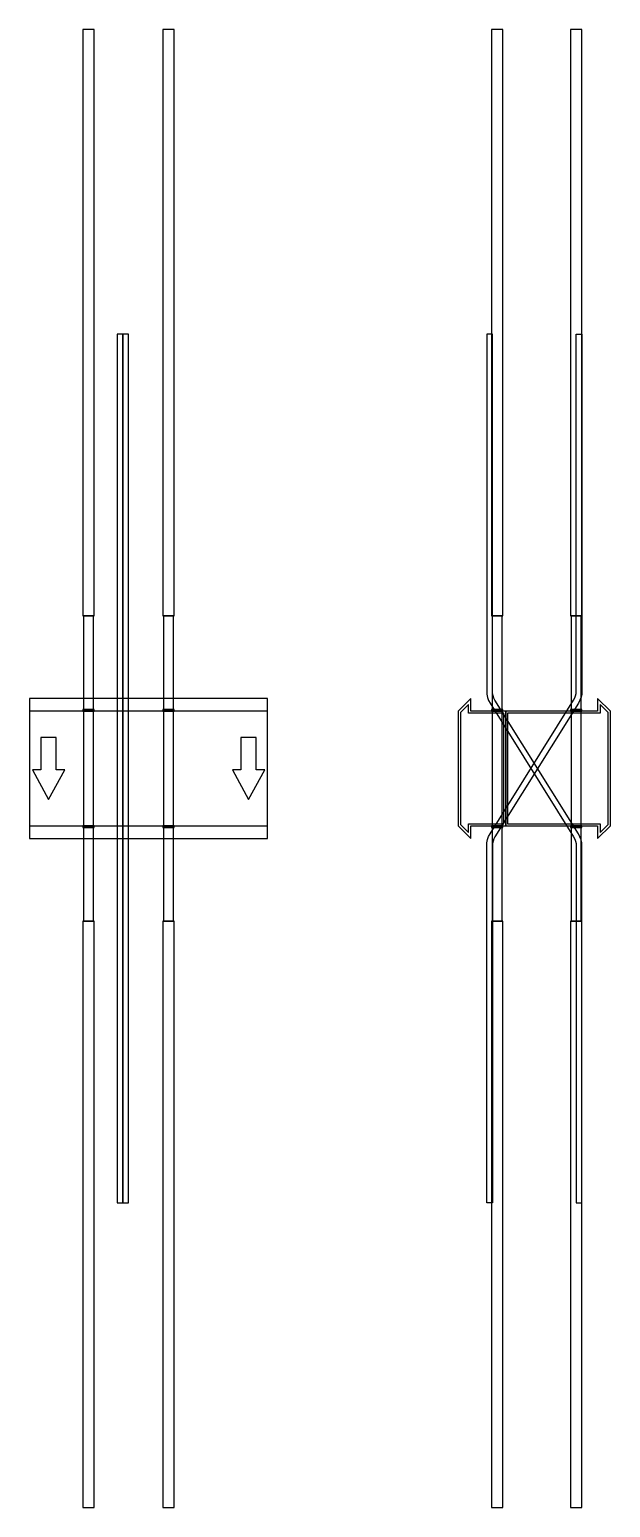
# Model space of a CAD drawing. Extents: x 0 to 610, y -775 to 775.
import ezdxf

# ---------------------------------------------------------------- set-up
doc = ezdxf.new("R2010")
doc.units = 0
doc.layers.add('Halfen', color=7, linetype='CONTINUOUS')

msp = doc.modelspace()

# ---------------------------------------------------------------- linework, layer by layer
at = {"layer": 'Halfen', "color": 7}
for points in [[(68, 160), (68, 775), (56, 775), (56, 160)], [(152, 160), (152, 775), (140, 775), (140, 160)], [(497, 160), (497, 775), (485, 775), (485, 160)], [(580, 160), (580, 775), (568, 775), (568, 160)], [(98, -455.516), (98, 455.381), (92, 455.381), (92, -455.516)], [(104, -455.382), (104, 455.516), (98, 455.516), (98, -455.382)], [(480, -455.382), (480, -81.17), (480.234, -77.83), (480.93, -74.555), (482.075, -71.408), (483.647, -68.452), (571.265, 71.766), (572.444, 73.984), (573.303, 76.343), (573.825, 78.8), (574, 81.305), (574, 455.516), (580, 455.516), (580, 81.305), (579.766, 77.965), (579.07, 74.69), (577.925, 71.543), (576.353, 68.587), (488.735, -71.631), (487.556, -73.849), (486.697, -76.208), (486.175, -78.665), (486, -81.17), (486, -455.382)], [(580, -455.516), (580, -81.305), (579.766, -77.965), (579.07, -74.69), (577.925, -71.543), (576.353, -68.587), (488.735, 71.631), (487.556, 73.849), (486.697, 76.208), (486.175, 78.665), (486, 81.17), (486, 455.381), (480, 455.381), (480, 81.17), (480.234, 77.83), (480.93, 74.555), (482.075, 71.408), (483.647, 68.452), (571.265, -71.766), (572.444, -73.984), (573.303, -76.343), (573.825, -78.8), (574, -81.305), (574, -455.516)], [(67.25, 62), (67.25, 160), (56.75, 160), (56.75, 62)], [(151.25, 62), (151.25, 160), (140.75, 160), (140.75, 62)], [(496.25, 62), (496.25, 160), (485.75, 160), (485.75, 62)], [(579.25, 62), (579.25, 160), (568.75, 160), (568.75, 62)], [(0, -73.5), (250, -73.5), (250, 73.5), (0, 73.5)], [(68, 60), (68, 62), (56, 62), (56, 60)], [(152, 60), (152, 62), (140, 62), (140, 60)], [(500, -60), (500, 60), (463.5, 60), (463.5, 73.5), (450, 60), (450, -60), (463.5, -73.5), (463.5, -60)], [(498, -58), (498, 58), (461, 58), (461, 67.25), (452.5, 58.75), (452.5, -58.75), (461, -67.25), (461, -58)], [(497, 60), (497, 62), (485, 62), (485, 60)], [(610, -60), (610, 60), (596.5, 73.5), (596.5, 60), (500, 60), (500, -60), (596.5, -60), (596.5, -73.5)], [(607.5, -58.75), (607.5, 58.75), (599, 67.25), (599, 58), (502, 58), (502, -58), (599, -58), (599, -67.25)], [(580, 60), (580, 62), (568, 62), (568, 60)], [(0, -60), (250, -60), (250, 60), (0, 60)], [(67.25, -60), (67.25, 60), (56.75, 60), (56.75, -60)], [(151.25, -60), (151.25, 60), (140.75, 60), (140.75, -60)], [(496.25, -60), (496.25, 60), (485.75, 60), (485.75, -60)], [(579.25, -60), (579.25, 60), (568.75, 60), (568.75, -60)], [(20, -32.5), (37, -1.5), (28, -1.5), (28, 32.5), (12, 32.5), (12, -1.5), (3, -1.5)], [(230, -32.5), (247, -1.5), (238, -1.5), (238, 32.5), (222, 32.5), (222, -1.5), (213, -1.5)], [(68, -62), (68, -60), (56, -60), (56, -62)], [(67.25, -160), (67.25, -62), (56.75, -62), (56.75, -160)], [(152, -62), (152, -60), (140, -60), (140, -62)], [(151.25, -160), (151.25, -62), (140.75, -62), (140.75, -160)], [(497, -62), (497, -60), (485, -60), (485, -62)], [(496.25, -160), (496.25, -62), (485.75, -62), (485.75, -160)], [(580, -62), (580, -60), (568, -60), (568, -62)], [(579.25, -160), (579.25, -62), (568.75, -62), (568.75, -160)], [(68, -775), (68, -160), (56, -160), (56, -775)], [(152, -775), (152, -160), (140, -160), (140, -775)], [(497, -775), (497, -160), (485, -160), (485, -775)], [(580, -775), (580, -160), (568, -160), (568, -775)]]:
    msp.add_lwpolyline(points, close=True, dxfattribs=at)

doc.saveas('drawing.dxf')
